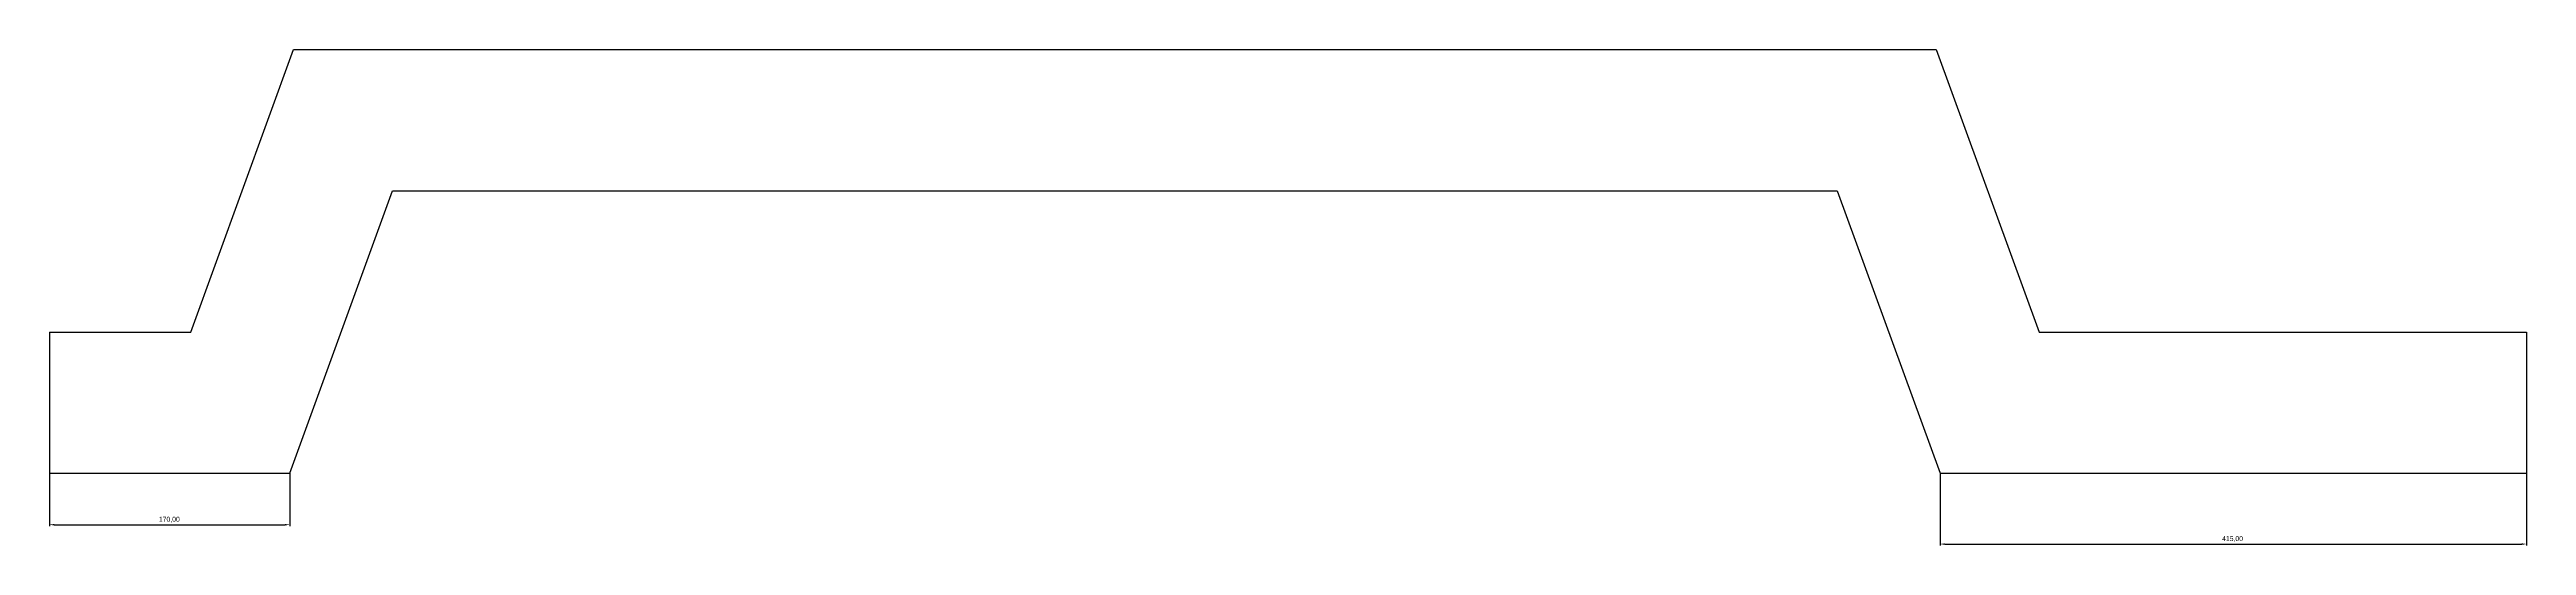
# Model space of a CAD drawing. Extents: x -754 to 999, y -1065 to -714.
import ezdxf

# ---------------------------------------------------------------- set-up
doc = ezdxf.new("R2010")
doc.units = 0
doc.header["$PDSIZE"] = -1
doc.layers.get('0').update_dxf_attribs({"linetype": 'CONTINUOUS'})
doc.layers.get('DEFPOINTS').update_dxf_attribs({"linetype": 'CONTINUOUS'})
doc.dimstyles.get("Standard").update_dxf_attribs({"dimtxt": 2.5, "dimasz": 2.5, "dimexe": 1.25, "dimexo": 0.625, "dimtad": 1, "dimcen": 2.5, "dimazin": 3, "dimtfac": 1, "dimtmove": 0, "dimatfit": 3})

# ---------------------------------------------------------------- blocks, each defined once
blk = doc.blocks.new('*U3')
at = {"color": 0}
blk.add_text('170,00', height=3.5, dxfattribs=at).set_placement((-676.6, -1048.3))
blk = doc.blocks.new('*D1')
at = {"color": 0}
for p, q in [((-754, -1014), (-754, -1051.4)), ((-584, -1014), (-584, -1051.4)), ((-750.7, -1050.4), (-587.3, -1050.4))]:
    blk.add_line(p, q, dxfattribs=at)
for points in [[(-750.7, -1049.9), (-750.7, -1051), (-754, -1050.4)], [(-587.3, -1049.9), (-587.3, -1051), (-584, -1050.4)]]:
    blk.add_solid(points, dxfattribs=at)
at = {"layer": 'DEFPOINTS', "color": 0}
for p in [(-754, -1014), (-584, -1014), (-584, -1050.4)]:
    blk.add_point(p, dxfattribs=at)
blk.add_blockref('*U3', (0, 0))
blk = doc.blocks.new('*U4')
at = {"color": 0}
blk.add_text('415,00', height=3.5, dxfattribs=at).set_placement((783.6, -1062))
blk = doc.blocks.new('*D2')
at = {"color": 0}
for p, q in [((584, -1014), (584, -1065.1)), ((999, -1014), (999, -1065.1)), ((587.3, -1064.1), (995.7, -1064.1))]:
    blk.add_line(p, q, dxfattribs=at)
for points in [[(587.3, -1063.6), (587.3, -1064.7), (584, -1064.1)], [(995.7, -1063.6), (995.7, -1064.7), (999, -1064.1)]]:
    blk.add_solid(points, dxfattribs=at)
at = {"layer": 'DEFPOINTS', "color": 0}
for p in [(584, -1014), (999, -1014), (999, -1064.1)]:
    blk.add_point(p, dxfattribs=at)
blk.add_blockref('*U4', (0, 0))

msp = doc.modelspace()

# ---------------------------------------------------------------- linework, layer by layer
at = {"color": 7, "linetype": 'CONTINUOUS'}
for p, q in [((-654.018, -914), (-581.224, -714)), ((-581.224, -714), (581.224, -714)), ((581.224, -714), (654.018, -914)), ((-583.997, -1014), (-511.203, -814)), ((-511.203, -814), (511.203, -814)), ((511.203, -814), (583.997, -1014)), ((-753.997, -914), (-654.018, -914)), ((-753.997, -914), (-753.997, -1014)), ((654.018, -914), (998.997, -914)), ((998.997, -914), (998.997, -1014)), ((-753.997, -1014), (-583.997, -1014)), ((583.997, -1014), (998.997, -1014))]:
    msp.add_line(p, q, dxfattribs=at)

# ---------------------------------------------------------------- dimensions: what is measured, and where the dimension line sits
for base, p1, p2, picture, middle in [((-583.997, -1050.41), (-753.997, -1014), (-583.997, -1014), '*D1', (-668.997, -1046.844)), ((998.997, -1064.127), (583.997, -1014), (998.997, -1014), '*D2', (791.497, -1060.561))]:
    dim = msp.add_linear_dim(base=base, p1=p1, p2=p2, dimstyle='Standard', override={"dimtxt": 3.5, "dimasz": 3.302, "dimexe": 1, "dimexo": 0, "dimgap": 1.524, "dimtih": 1, "dimtoh": 1, "dimzin": 1, "dimadec": 2, "dimtzin": 1})
    dim.commit()
    dim.dimension.update_dxf_attribs({"geometry": picture, "text_midpoint": middle})

doc.saveas('drawing.dxf')
